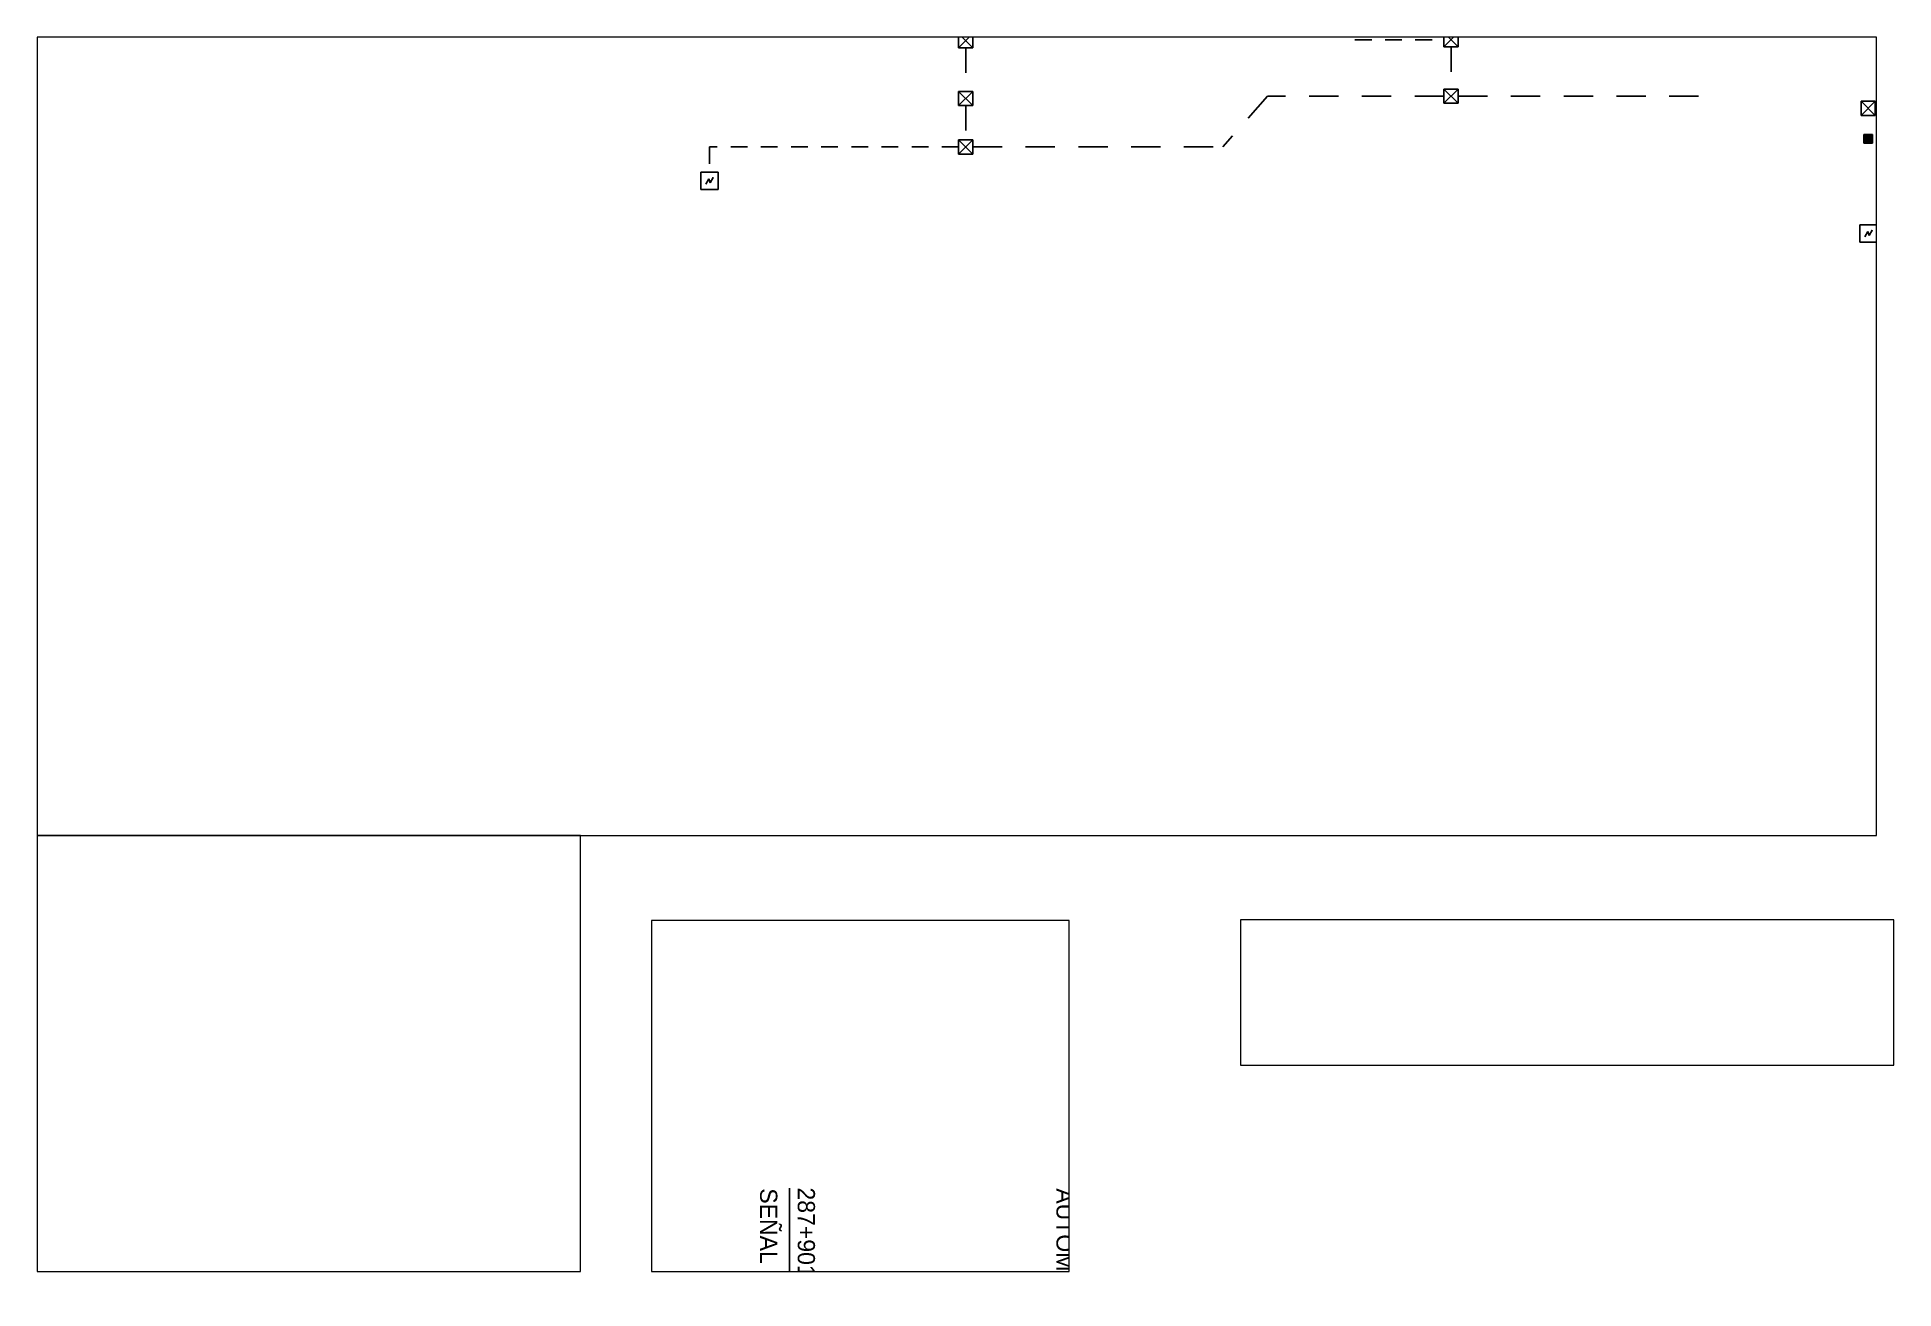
# Paper-space layout 'CANALIZACIONES' of a CAD drawing. Header units: millimetres. Extents: x 359 to 743, y 11 to 270.
# The model-space entities are those that its viewports show. They can reach past a viewport. Long polylines and large blocks are cut down to what shows.
import ezdxf

# ---------------------------------------------------------------- set-up
doc = ezdxf.new("R2010")
doc.units = ezdxf.units.MM
doc.linetypes.add('JIS_02_0.7', pattern=[1.35, 0.75, -0.6])
doc.layers.add('Bases', color=7, linetype='Continuous')
doc.layers.add('PDF2_Geometría', color=7, linetype='Continuous')
doc.layers.add('Canalizaciones', color=32, linetype='JIS_02_0.7', lineweight=25)

msp = doc.modelspace()

# ---------------------------------------------------------------- hatches: boundary and pattern name
at = {"layer": 'Bases'}
h = msp.add_hatch(color=256, dxfattribs=at)
h.dxf.hatch_style = 1
h.paths.add_polyline_path([(2381.03, -956.02), (2372.73, -956.02), (2372.73, -964.32), (2381.03, -964.32)])

# ---------------------------------------------------------------- linework, layer by layer
for p, q in [((2372.73, -956.02), (2372.73, -964.32)), ((2372.73, -964.32), (2381.03, -964.32))]:
    msp.add_line(p, q, dxfattribs=at)
at = {"layer": 'Bases', "lineweight": -3}
for points in [[(2372.73, -956.02), (2381.03, -956.02)], [(2381.03, -964.32), (2381.03, -956.02)]]:
    msp.add_lwpolyline(points, dxfattribs=at)
at = {"layer": 'Canalizaciones'}
for p, q in [((1685.6, -861.36), (1685.6, -829.29)), ((1513.62, -859.52), (1513.62, -836.16)), ((1742.79, -861.36), (1685.6, -861.36)), ((1885.92, -865.69), (1971.12, -865.69)), ((1506.84, -968.03), (1268.53, -968.03)), ((1268.53, -968.03), (1268.53, -992.22))]:
    msp.add_line(p, q, dxfattribs=at)
at = {"layer": 'Canalizaciones', "ltscale": 1.5}
for p, q in [((1977.89, -831.28), (1977.89, -858.58)), ((1513.62, -873.07), (1513.62, -914.83)), ((1977.89, -872.13), (1977.89, -912.7)), ((1977.89, -872.13), (1977.89, -873.05)), ((1513.62, -928.38), (1513.62, -961.25))]:
    msp.add_line(p, q, dxfattribs=at)
at = {"layer": 'Canalizaciones', "linetype": 'Continuous'}
for p, q in [((1506.84, -859.52), (1506.84, -873.07)), ((1506.84, -859.52), (1520.39, -873.07)), ((1520.39, -859.52), (1506.84, -873.07)), ((1971.12, -858.58), (1971.12, -872.13)), ((1971.12, -858.58), (1984.66, -872.13)), ((1984.66, -858.58), (1971.12, -872.13)), ((1506.84, -873.07), (1520.39, -873.07)), ((1971.12, -872.13), (1984.66, -872.13)), ((1506.84, -914.83), (1506.84, -928.38)), ((1506.84, -914.83), (1520.39, -928.38)), ((1520.39, -914.83), (1506.84, -928.38)), ((1971.12, -912.7), (1971.12, -926.25)), ((1971.12, -912.7), (1984.66, -926.25)), ((1984.66, -912.7), (1971.12, -926.25)), ((1971.12, -926.25), (1984.66, -926.25)), ((2370.1, -924.37), (2370.1, -937.91)), ((2370.1, -924.37), (2383.65, -937.91)), ((2383.65, -924.37), (2370.1, -937.91)), ((1506.84, -928.38), (1520.39, -928.38)), ((2370.1, -937.91), (2383.65, -937.91)), ((1506.84, -961.25), (1506.84, -974.8)), ((1506.84, -961.25), (1520.39, -974.8)), ((1520.39, -961.25), (1506.84, -974.8)), ((1506.84, -974.8), (1520.39, -974.8)), ((1276.78, -1008.72), (1276.78, -992.22)), ((1268.01, -998.54), (1265.01, -1003.73)), ((1268.01, -998.54), (1269.05, -1002.4)), ((1269.05, -1002.4), (1272.05, -997.2)), ((1272.05, -997.2), (1270.99, -998.26)), ((1272.05, -997.2), (1271.66, -998.65)), ((1260.28, -1008.72), (1276.78, -1008.72)), ((2376.67, -1048.94), (2373.67, -1054.13)), ((2376.67, -1048.94), (2377.7, -1052.8)), ((2377.7, -1052.8), (2380.7, -1047.6)), ((2380.7, -1047.6), (2379.64, -1048.66)), ((2380.7, -1047.6), (2380.31, -1049.05)), ((2385.44, -1059.12), (2385.44, -1042.62)), ((2368.93, -1059.12), (2385.44, -1059.12))]:
    msp.add_line(p, q, dxfattribs=at)
at = {"layer": 'Canalizaciones', "ltscale": 1.75}
for p, q in [((1802.42, -919.48), (1759.42, -968.03)), ((1971.12, -919.48), (1802.42, -919.48)), ((1984.66, -919.48), (2215.47, -919.48)), ((1520.39, -968.03), (1759.42, -968.03))]:
    msp.add_line(p, q, dxfattribs=at)
at = {"layer": 'Canalizaciones', "linetype": 'Continuous'}
for points in [[(1506.84, -859.52), (1520.39, -859.52)], [(1520.39, -873.07), (1520.39, -859.52)], [(1971.12, -858.58), (1984.66, -858.58)], [(1984.66, -872.13), (1984.66, -858.58)], [(1506.84, -914.83), (1520.39, -914.83)], [(1520.39, -928.38), (1520.39, -914.83)], [(1971.12, -912.7), (1984.66, -912.7)], [(1984.66, -926.25), (1984.66, -912.7)], [(2370.1, -924.37), (2383.65, -924.37)], [(2383.65, -937.91), (2383.65, -924.37)], [(1506.84, -961.25), (1520.39, -961.25)], [(1520.39, -974.8), (1520.39, -961.25)]]:
    msp.add_lwpolyline(points, dxfattribs=at)
for points in [[(1260.28, -992.22), (1276.78, -992.22), (1276.78, -992.22), (1260.28, -992.22)], [(1260.28, -1008.72), (1260.28, -992.22), (1260.28, -992.22), (1260.28, -1008.72)], [(2368.93, -1042.62), (2385.44, -1042.62), (2385.44, -1042.62), (2368.93, -1042.62)], [(2368.93, -1059.12), (2368.93, -1042.62), (2368.93, -1042.62), (2368.93, -1059.12)]]:
    msp.add_lwpolyline(points, close=True, dxfattribs=at)
at = {"layer": 'PDF2_Geometría', "lineweight": -3}
msp.add_lwpolyline([(868.83, -2036.56), (868.83, -2226.33)], dxfattribs=at)

# ---------------------------------------------------------------- texts
at = {"char_height": 12.611, "attachment_point": 4, "rotation": 270}
for s, width, insert in [('SEÑAL', 139.5374, (853.44, -2036.62)), ('287+901', 38.0695, (881.03, -2036)), ('PAN RIVADAVIA\\PAUTOMATIZADO', 182.4518, (1081.04, -2036.62))]:
    msp.add_mtext_dynamic_manual_height_columns(s, width=width, gutter_width=26.27, heights=[0], dxfattribs=dict(at, insert=insert))

psp = doc.layouts.new('CANALIZACIONES')

# ---------------------------------------------------------------- texts
at = {"insert": (622, 13.81), "char_height": 2.5, "attachment_point": 1}
psp.add_mtext_dynamic_manual_height_columns('\\pxqc;        ', width=80, gutter_width=12.5, heights=[0], dxfattribs=at)

# ---------------------------------------------------------------- viewports
at = {"layer": 'Defpoints', "view_target_point": (1483.3, -1246.38)}
psp.add_viewport(center=(548.99, 187.72), size=(380.57, 165.2283), view_center_point=(21.77, 1.46), view_height=763.9002, dxfattribs=at)
at = {"layer": 'Defpoints'}
for center, size, view_center_point, view_height, status, view_target_point in [((414.92, 60.02), (112.43, 90.1806), (303.06, 0), 222.0349, 3, (-398.4, -811.6)), ((529.03, 51.24), (86.47, 72.6288), (-536.76, -723.31), 257.1538, 5, (1457.42, -1245.63)), ((675.28, 72.63), (135.19, 30.1144), (-542.82, -478.11), 89.7598, 4, (1457.42, -1245.63))]:
    psp.add_viewport(center=center, size=size, view_center_point=view_center_point, view_height=view_height, status=status, dxfattribs=dict(at, view_target_point=view_target_point))

doc.saveas('drawing.dxf')
